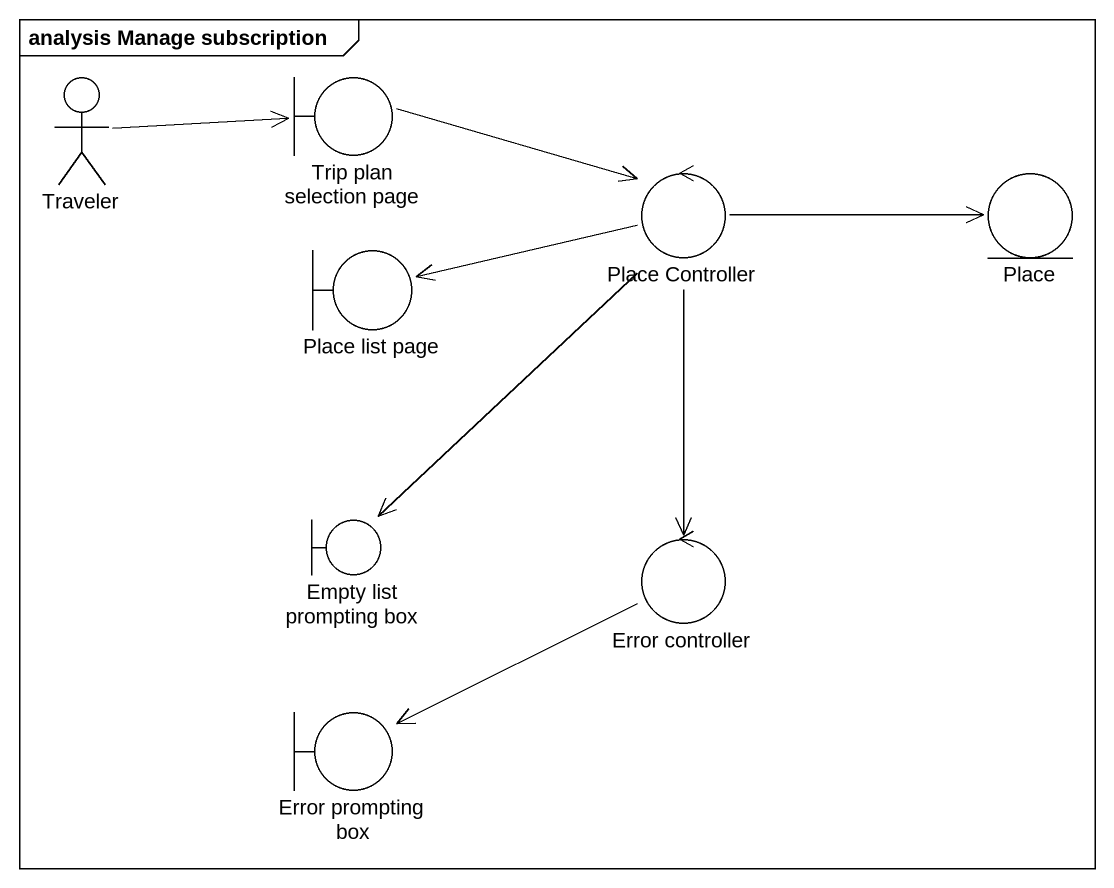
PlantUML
@startuml
mainframe analysis Manage subscription
actor Traveler
boundary "Trip plan selection page" as Trip_plan_selection_page
control "Place Controller" as Place_Controller
entity Place
boundary "Place list page" as Place_list_page
boundary "Empty list prompting box" as Empty_list_prompting_box
control "Error controller" as Error_controller
boundary "Error prompting box" as Error_prompting_box
Traveler -right-> Trip_plan_selection_page
Trip_plan_selection_page -right-> Place_Controller
Place_Controller -right-> Place
Place_Controller -left-> Place_list_page
Place_Controller --> Empty_list_prompting_box
Place_Controller --> Error_controller
Error_controller -left-> Error_prompting_box
@enduml
